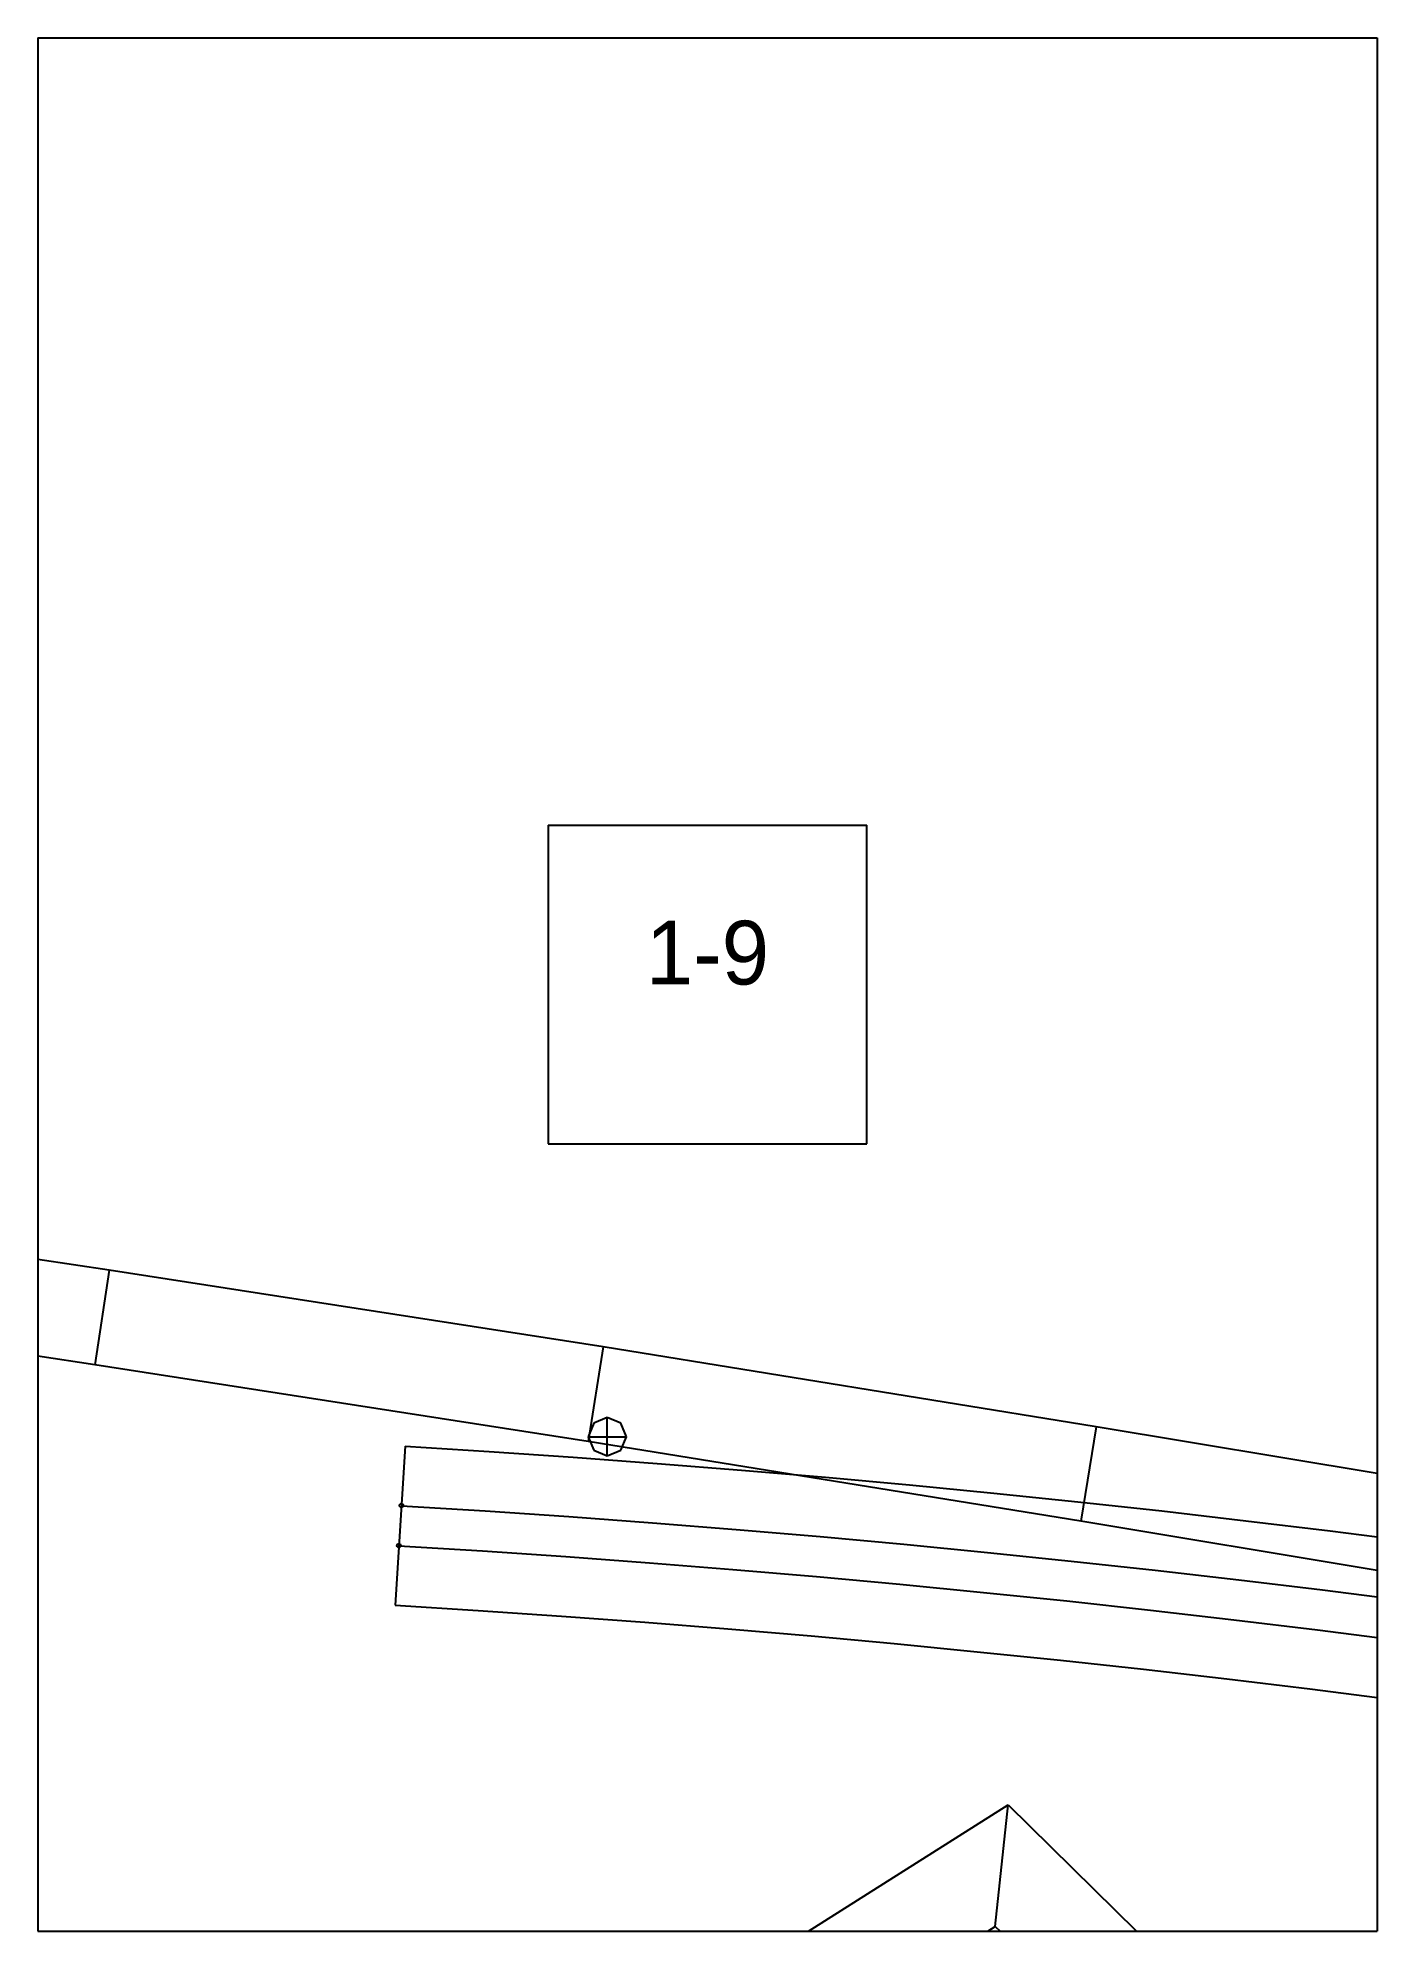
# Paper-space layout 'Plan 1-9' of a CAD drawing. Header units: metres, sheet in millimetres. Extents: x 0 to 210, y 0 to 297.
# The model-space entities are those that its viewports show. They can reach past a viewport. Long polylines and large blocks are cut down to what shows.
import ezdxf
from ezdxf.enums import TextEntityAlignment as Align

# ---------------------------------------------------------------- set-up
doc = ezdxf.new("R2010")
doc.units = ezdxf.units.M
for name, color, linetype in [('default', 7, 'Continuous'), ('mcircles', 7, 'Continuous'), ('TEXTLAYER', 7, 'Continuous'), ('VIEWPORTS', 7, 'Continuous')]:
    doc.layers.add(name, color=color, linetype=linetype)

msp = doc.modelspace()

# ---------------------------------------------------------------- linework, layer by layer
at = {"color": 9}
for p, q in [((1470, 0), (1680, 0)), ((1680, 0), (1680, -297)), ((1680, 0), (1890, 0)), ((1680, 0), (1680, -297)), ((1890, 0), (1890, -297)), ((1890, 0), (2100, 0)), ((1890, 0), (1890, -297)), ((1760, -123.5), (1810, -123.5)), ((1760, -123.5), (1760, -173.5)), ((1810, -173.5), (1810, -123.5)), ((1760, -173.5), (1810, -173.5)), ((1470, -297), (1680, -297)), ((1470, -297), (1680, -297)), ((1680, -297), (1890, -297)), ((1680, -297), (1680, -594)), ((1680, -297), (1890, -297)), ((1680, -297), (1680, -594)), ((1890, -297), (2100, -297)), ((1890, -297), (1890, -594)), ((1890, -297), (2100, -297)), ((1890, -297), (1890, -594))]:
    msp.add_line(p, q, dxfattribs=at)
at = {"layer": 'default', "color": 7, "linetype": 'Continuous'}
for p, q in [((1691.19, -193.31), (1613.88, -181.69)), ((1691.19, -193.31), (1688.92, -208.14)), ((1768.62, -205.35), (1691.19, -193.31)), ((1688.92, -208.14), (1611.7, -196.53)), ((1768.62, -205.35), (1766.27, -220.17)), ((1845.97, -217.87), (1768.62, -205.35)), ((1766.27, -220.17), (1688.92, -208.14)), ((1769.28, -216.44), (1767.16, -217.32)), ((1771.4, -217.32), (1769.28, -216.44)), ((1769.28, -222.44), (1769.28, -216.44)), ((1767.16, -217.32), (1766.28, -219.44)), ((1766.28, -219.44), (1767.16, -221.56)), ((1766.28, -219.44), (1772.28, -219.44)), ((1772.28, -219.44), (1771.4, -217.32)), ((1771.4, -221.56), (1772.28, -219.44)), ((1845.97, -217.87), (1843.54, -232.67)), ((1923.03, -230.72), (1845.97, -217.87)), ((1737.58, -220.93), (1736.02, -245.88)), ((1737.58, -220.93), (1750.76, -221.75)), ((1750.76, -221.75), (1763.95, -222.65)), ((1763.95, -222.65), (1777.13, -223.62)), ((1843.54, -232.67), (1766.27, -220.17)), ((1767.16, -221.56), (1769.28, -222.44)), ((1769.28, -222.44), (1771.4, -221.56)), ((1777.13, -223.62), (1790.32, -224.67)), ((1790.32, -224.67), (1803.5, -225.8)), ((1803.5, -225.8), (1816.69, -227.01)), ((1816.69, -227.01), (1829.88, -228.29)), ((1829.88, -228.29), (1843.06, -229.65)), ((1737, -230.26), (1750.13, -231.08)), ((1750.13, -231.08), (1763.26, -231.97)), ((1843.06, -229.65), (1856.25, -231.09)), ((1856.25, -231.09), (1869.43, -232.61)), ((1763.26, -231.97), (1776.39, -232.94)), ((1776.39, -232.94), (1789.52, -233.99)), ((1789.52, -233.99), (1802.65, -235.11)), ((1920.53, -245.51), (1843.54, -232.67)), ((1869.43, -232.61), (1882.62, -234.21)), ((1882.62, -234.21), (1895.8, -235.88)), ((1736.61, -236.55), (1749.7, -237.36)), ((1749.7, -237.36), (1762.79, -238.25)), ((1802.65, -235.11), (1815.78, -236.32)), ((1815.78, -236.32), (1828.91, -237.59)), ((1828.91, -237.59), (1842.05, -238.95)), ((1762.79, -238.25), (1775.89, -239.22)), ((1775.89, -239.22), (1788.98, -240.27)), ((1788.98, -240.27), (1802.08, -241.39)), ((1842.05, -238.95), (1855.18, -240.38)), ((1855.18, -240.38), (1868.31, -241.89)), ((1802.08, -241.39), (1815.17, -242.59)), ((1815.17, -242.59), (1828.27, -243.86)), ((1868.31, -241.89), (1881.44, -243.48)), ((1881.44, -243.48), (1894.57, -245.15)), ((1736.02, -245.88), (1749.06, -246.69)), ((1828.27, -243.86), (1841.36, -245.21)), ((1841.36, -245.21), (1854.46, -246.64)), ((1749.06, -246.69), (1762.11, -247.58)), ((1762.11, -247.58), (1775.15, -248.54)), ((1775.15, -248.54), (1788.19, -249.58)), ((1854.46, -246.64), (1867.55, -248.15)), ((1867.55, -248.15), (1880.65, -249.73)), ((1788.19, -249.58), (1801.23, -250.7)), ((1801.23, -250.7), (1814.27, -251.89)), ((1814.27, -251.89), (1827.31, -253.16)), ((1880.65, -249.73), (1893.74, -251.39)), ((1827.31, -253.16), (1840.35, -254.51)), ((1840.35, -254.51), (1853.39, -255.93)), ((1853.39, -255.93), (1866.43, -257.43)), ((1866.43, -257.43), (1879.47, -259.01)), ((1879.47, -259.01), (1892.51, -260.66)), ((1472.84, -504.32), (1832.16, -277.21)), ((1830.12, -296.25), (1832.16, -277.21)), ((1832.16, -277.21), (2102.07, -542.58)), ((1470.29, -523.68), (1830.12, -296.25)), ((1830.12, -296.25), (2098.49, -560.1))]:
    msp.add_line(p, q, dxfattribs=at)
at = {"layer": 'mcircles', "color": 7, "linetype": 'Continuous'}
for centre in [(1737, -230.22), (1736.6, -236.52)]:
    msp.add_circle(centre, 0.3, dxfattribs=at)

# ---------------------------------------------------------------- texts
at = {"layer": 'TEXTLAYER', "color": 1}
msp.add_text('1-9', height=10, dxfattribs=at).set_placement((1785, -148.5), align=Align.CENTER)

psp = doc.layouts.new('Plan 1-9')

# ---------------------------------------------------------------- viewports
at = {"layer": 'VIEWPORTS'}
psp.add_viewport(center=(105, 148.5), size=(210, 297), view_center_point=(1785, -148.5), view_height=297, dxfattribs=at)

doc.saveas('drawing.dxf')
